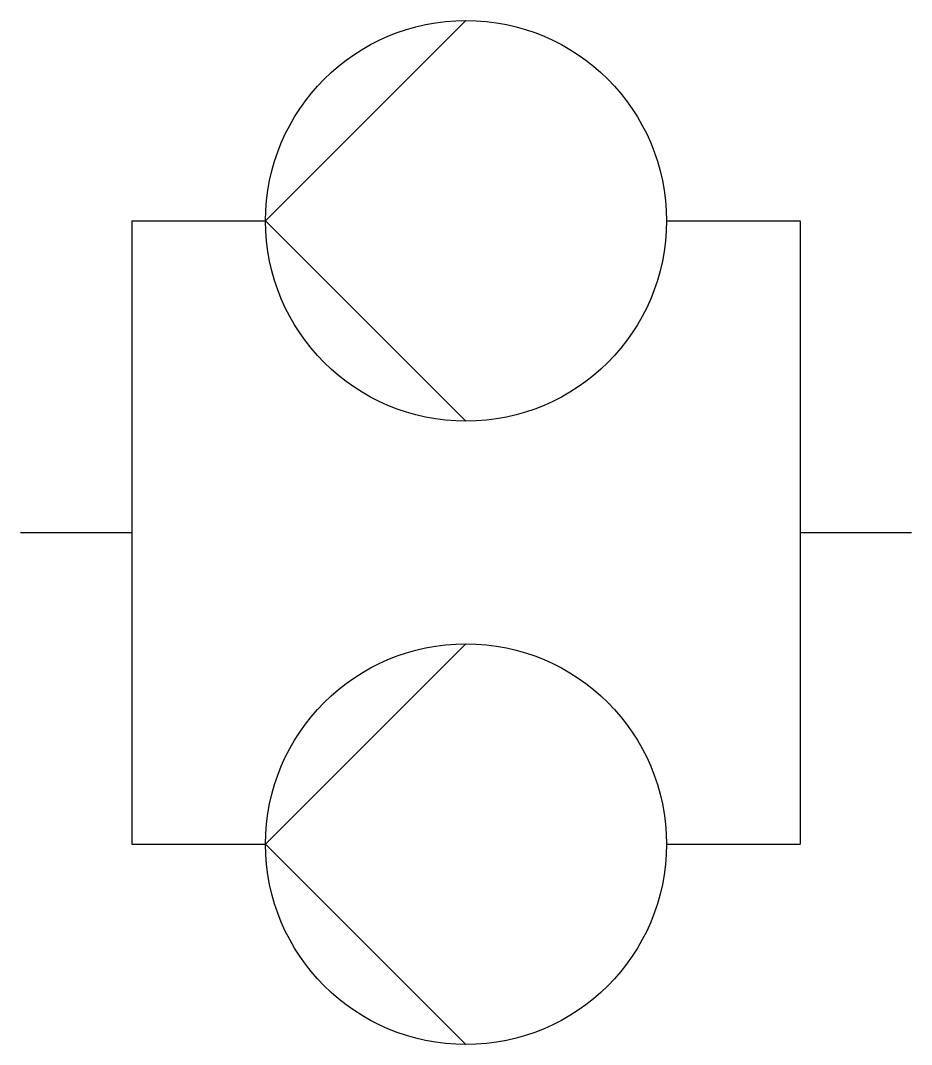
# Model space of a CAD drawing. Header units: millimetres. Extents: x -200 to 200, y -230 to 230.
import ezdxf

# ---------------------------------------------------------------- set-up
doc = ezdxf.new("R2010")
doc.units = ezdxf.units.MM

msp = doc.modelspace()

# ---------------------------------------------------------------- linework, layer by layer
at = {"color": 0, "linetype": 'ByBlock', "lineweight": -2}
for p, q in [((-90, 140), (0, 230)), ((-149.999985, 140), (-149.999985, -140)), ((-149.999985, 140), (-90, 140)), ((-90, 140), (0, 50)), ((90, 140), (149.999985, 140)), ((149.999985, 140), (149.999985, -140)), ((-199.999985, 0), (-149.999985, 0)), ((149.999985, 0), (199.999985, 0)), ((-90, -140), (0, -50)), ((-149.999985, -140), (-90, -140)), ((-90, -140), (0, -230)), ((90, -140), (149.999985, -140))]:
    msp.add_line(p, q, dxfattribs=at)
for centre in [(0, 140), (0, -140)]:
    msp.add_circle(centre, 90, dxfattribs=at)

doc.saveas('drawing.dxf')
